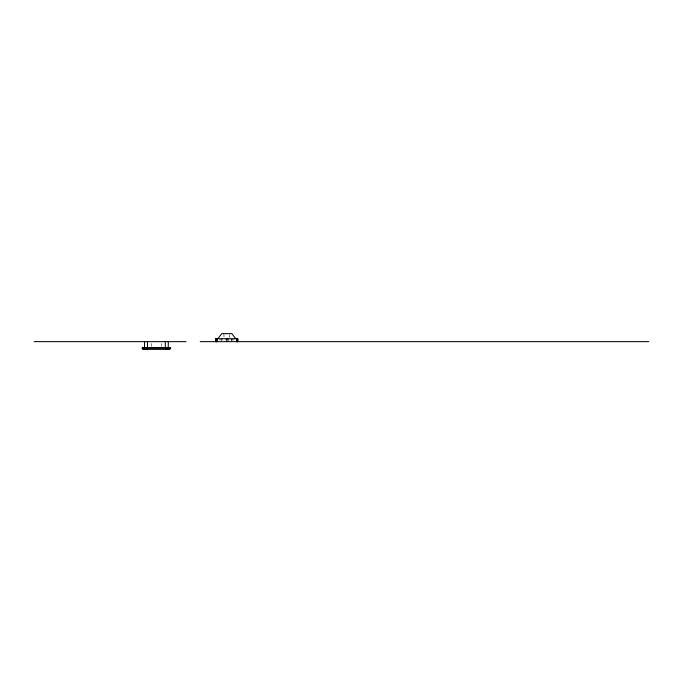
<?xml version="1.0" encoding="UTF-8"?>
<svg xmlns="http://www.w3.org/2000/svg" width="683" height="683" viewBox="0 0 683 683"><rect width="100%" height="100%" fill="white"/><g stroke="black" fill="none" stroke-linecap="round" stroke-linejoin="round"><path stroke-width="0.51" stroke-dasharray="3.42 2.56" d="M229.539 337.675L229.719 334.644M219.388 339.869L234.226 339.869M223.845 333.637L224.075 337.675M231.938 339.272L231.938 340.86M231.793 338.981L231.793 340.757M228.882 338.981L228.882 340.757M221.821 338.981L221.821 340.757M161.436 343.515L161.436 346.315M151.353 343.515L151.353 346.315"/><path stroke-width="1.02" d="M165.849 349.363L165.892 347.579M166.353 349.363L166.507 348.176M166.814 349.363L167.122 348.176M167.25 349.363L167.711 348.176M167.668 349.363L168.266 348.176M168.052 349.363L168.778 348.176M168.402 349.363L169.247 348.176M217.903 338.683L221.762 333.637L231.853 333.637L235.712 338.683M168.71 349.363L169.657 348.176M168.974 349.363L169.999 348.176M169.179 349.363L170.272 348.176M169.324 349.363L170.477 348.176M169.418 349.363L170.639 347.579L142.149 347.579L143.336 349.363L169.452 349.363L170.639 348.176L142.149 348.176L143.37 349.363M215.828 338.683L237.786 338.683L237.786 341.645M226.269 338.981L227.345 338.981M34.15 341.645L186.066 341.645M200.221 341.645L648.85 341.645M142.312 348.176L143.464 349.363M142.516 348.176L143.609 349.363M142.79 348.176L143.823 349.363M143.131 348.176L144.079 349.363M143.541 348.176L144.386 349.363M144.011 348.176L144.736 349.363M144.523 348.176L145.12 349.363M145.086 348.176L145.539 349.363M145.675 348.176L145.983 349.363M146.282 348.176L146.435 349.363M146.939 349.363L146.896 347.579M237.701 338.683L237.701 341.645M237.445 338.683L237.445 341.645M237.325 338.683L237.325 341.645M237.197 338.683L237.197 341.645M237.061 338.683L237.061 341.645M236.916 338.683L236.916 341.645M236.6 338.683L236.6 341.645M226.807 338.683L226.807 341.645M217.015 338.683L217.015 341.645M216.707 338.683L216.707 341.645M216.554 338.683L216.554 341.645M216.417 338.683L216.417 341.645M216.289 338.683L216.289 341.645M216.169 338.683L216.169 341.645M216.076 338.683L216.076 341.645M215.871 338.683L215.828 341.645M168.266 341.645L168.266 347.579M165.295 341.645L165.295 347.579M147.494 341.645L147.494 347.579M144.523 341.645L144.523 347.579"/></g></svg>
